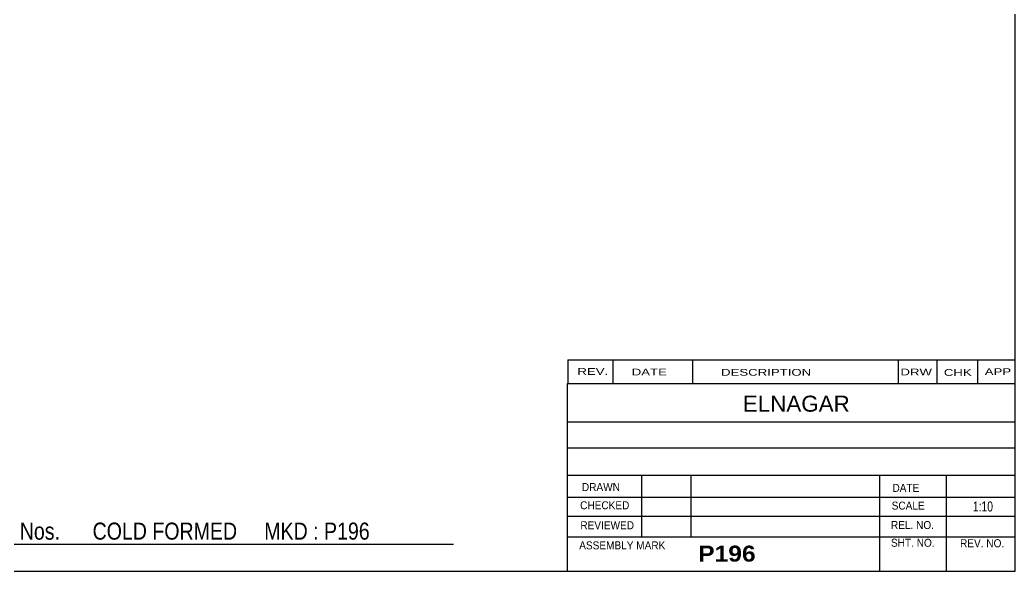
# Model space of a CAD drawing. Header units: millimetres. Extents: x -71 to 331, y -174 to 103.
# Drawn here: x 136.5 to 331.2, y -174.2 to -66.3 of the extents above; entities that cross this region are included whole.
import ezdxf

# ---------------------------------------------------------------- set-up
doc = ezdxf.new("R2010")
doc.units = ezdxf.units.MM
doc.styles.add('Arial', font='ARIAL.TTF', dxfattribs={"height": 0.2})
doc.styles.add('Arial Bold', font='ARIALBD.TTF', dxfattribs={"height": 0.2})
doc.styles.add('Arial Narrow', font='ARIALN.TTF', dxfattribs={"height": 0.2})

# ---------------------------------------------------------------- blocks, each defined once
blk = doc.blocks.new('Unknown-629083877-2100')
at = {"color": 5, "linetype": 'Continuous'}
for p, q in [((331.25, -174.25), (331.25, 102.75)), ((-68.75, -174.25), (331.25, -174.25))]:
    blk.add_line(p, q, dxfattribs=at)
blk = doc.blocks.new('CBS_REVISION-629083877-2164')
at = {"color": 7, "linetype": 'Continuous'}
for p, q in [((243.74, -132.87), (331.24, -132.87)), ((243.74, -132.87), (243.74, -137.5)), ((252.54, -132.87), (252.54, -137.5)), ((268.13, -132.87), (268.13, -137.44)), ((308.39, -132.87), (308.39, -137.5)), ((315.93, -132.87), (315.93, -137.5)), ((323.88, -132.87), (323.88, -137.5)), ((243.74, -137.5), (331.24, -137.5))]:
    blk.add_line(p, q, dxfattribs=at)
at = {"color": 7, "style": 'Arial Narrow', "width": 1.7}
for s, height, p in [('REV.', 1.326, (245.6, -135.82)), ('DATE', 1.326, (256.23, -135.94)), ('DESCRIPTION', 1.3257, (273.71, -135.99)), ('DRW', 1.326, (308.82, -135.93)), ('CHK', 1.326, (317.31, -136.02)), ('APP', 1.326, (325.31, -135.87))]:
    blk.add_text(s, height=height, dxfattribs=at).set_placement(p)
blk = doc.blocks.new('CBS_CALLOFF-629083877-2162')
at = {"color": 7, "linetype": 'Continuous'}
blk.add_line((105.13, -168.98), (221.36, -169), dxfattribs=at)
at = {"color": 3, "linetype": 'Continuous', "style": 'Arial Narrow'}
blk.add_text('QTY= 1 Nos.      COLD FORMED     MKD : P196', height=3.3405, dxfattribs=at).set_placement((122.13, -168.09))
blk = doc.blocks.new('CBS_NAME_BLOG-629083877-2163')
at = {"color": 7, "linetype": 'Continuous'}
for p, q in [((243.66, -137.5), (331.18, -137.5)), ((243.66, -174.21), (243.66, -137.5)), ((243.66, -145.04), (331.18, -145.04)), ((243.73, -150.09), (331.25, -150.09)), ((243.66, -155.46), (331.18, -155.46)), ((258.18, -167.57), (258.18, -155.47)), ((267.87, -167.54), (267.87, -155.47)), ((304.78, -174.21), (304.78, -155.48)), ((317.83, -174.21), (317.83, -155.47)), ((243.67, -159.76), (331.25, -159.74)), ((243.66, -163.51), (331.18, -163.51)), ((243.66, -167.55), (331.18, -167.55)), ((243.66, -174.25), (331.25, -174.25))]:
    blk.add_line(p, q, dxfattribs=at)
at = {"color": 3, "linetype": 'Continuous', "style": 'Arial'}
blk.add_text('ELNAGAR', height=3.133, dxfattribs=at).set_placement((277.98, -143.03))
at = {"color": 3, "linetype": 'Continuous'}
for s, height, style, width, p in [('DRAWN', 1.566, 'Arial', 0.9, (246.49, -158.57)), ('DATE', 1.566, 'Arial', 0.9, (307.25, -158.73)), ('CHECKED', 1.566, 'Arial', 0.9, (246.14, -162.14)), ('SCALE', 1.566, 'Arial', 0.9, (307.1, -162.21)), ('1:10', 1.957, 'Arial Narrow', 0.9, (322.99, -162.57)), ('REVIEWED', 1.566, 'Arial', 0.9, (246.18, -166.06)), ('REL. NO.', 1.566, 'Arial', 0.9, (306.96, -166.01)), ('ASSEMBLY MARK', 1.5663, 'Arial', 0.9, (245.96, -169.99)), ('P196', 3.131, 'Arial Bold', 1.1, (269.24, -172.39)), ('SHT. NO.', 1.566, 'Arial', 0.9, (306.96, -169.48)), ('REV. NO.', 1.566, 'Arial', 0.9, (320.48, -169.57))]:
    blk.add_text(s, height=height, dxfattribs=dict(at, style=style, width=width)).set_placement(p)

msp = doc.modelspace()

# ---------------------------------------------------------------- block references
for name in ['Unknown-629083877-2100', 'CBS_REVISION-629083877-2164', 'CBS_NAME_BLOG-629083877-2163', 'CBS_CALLOFF-629083877-2162']:
    msp.add_blockref(name, (0, 0))

doc.saveas('drawing.dxf')
